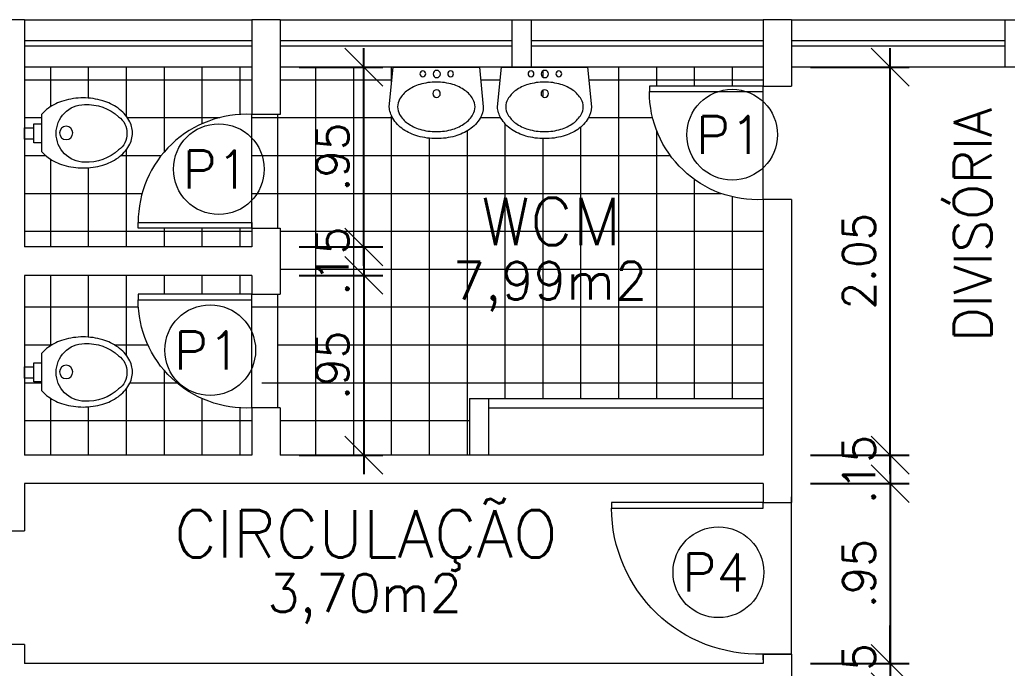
# Model space of a CAD drawing. Header units: millimetres. Extents: x 521 to 1055, y 261 to 520.
# Drawn here: x 696.63 to 701.84, y 501.29 to 504.72 of the extents above; entities that cross this region are included whole.
import ezdxf
from ezdxf.enums import TextEntityAlignment as Align

# ---------------------------------------------------------------- set-up
doc = ezdxf.new("R2010")
doc.units = ezdxf.units.MM
doc.linetypes.add('CONTINU', pattern=[0])
doc.layers.add('0.1', color=8, linetype='Continuous', lineweight=13)
doc.styles.add('ROMANS', font='romans')
doc.styles.get("Standard").update_dxf_attribs({"font": 'romans.shx'})
doc.dimstyles.new('Fares Eng - 50', dxfattribs={"dimscale": 2, "dimtxt": 0.085, "dimasz": 0.1, "dimexe": 0.05, "dimexo": 0.05, "dimgap": 0.04, "dimtad": 1, "dimzin": 4, "dimdsep": 46, "dimtxsty": 'ROMANS', "dimblk1": 'OBLIQUE', "dimblk2": 'OBLIQUE', "dimsah": 1, "dimcen": 0.05, "dimdle": 0.05, "dimclrd": 8, "dimclre": 8, "dimclrt": 8, "dimaunit": 1, "dimadec": 0, "dimazin": 0, "dimtfac": 1, "dimtix": 1, "dimtmove": 2, "dimatfit": 0, "dimldrblk": 'OPEN90', "dimfxl": 1, "dimtolj": 1, "dimtzin": 0, "dimarcsym": 0})
pattern_1 = [(0, (134.7912025329397, 0), (0, 0.2), []), (90, (134.7912025329397, 0), (-0.2, 1.224606353822377e-17), [])]

# ---------------------------------------------------------------- blocks, each defined once
blk = doc.blocks.new('P60')
at = {"color": 252}
blk.add_lwpolyline([(-0.6000000000000227, 0.05960000000008298), (0, 0.05960000000008298), (0, 0.03000000000000114), (-0.6000000000000227, 0.03000000000000114)], close=True, dxfattribs=at)
at = {"color": 8}
blk.add_arc((-0.02886986666674457, 0.05960000000008306), 0.5711301333332781, 87.10253993610587, 180, dxfattribs=at)
blk = doc.blocks.new('Vaso')
for points in [[(0.02999999999997272, -0.04999999999995453), (0.02999999999997272, 0), (-0.02999999999997272, 0), (-0.02999999999997272, -0.04999999999995453)], [(0.04999999999995453, -0.09000000000014552), (0.04999999999995453, -0.04999999999995453), (-0.04999999999995453, -0.04999999999995453), (-0.04999999999995453, -0.09000000000014552)]]:
    blk.add_lwpolyline(points)
for points in [[(0.1828955200001019, -0.3100000000001728, -0.071776), (0.1680402599999979, -0.4129498500001318, -0.083144), (0.128710270000056, -0.4938477600001079, -0.106699), (0.06516211000007388, -0.5518467399999736, -0.132564), (-0.002104480000070907, -0.5700000000001637, -0.132564), (-0.06937106999998832, -0.5518467399999736, -0.106699), (-0.1329192299999704, -0.4938477600001079, -0.083144), (-0.1722492199999124, -0.4129498500001318, -0.071776), (-0.1871044800000163, -0.3100000000001728, -0.071776), (-0.1722492199999124, -0.2070501499999864, -0.083144), (-0.1329192299999704, -0.1261522400000104, -0.060171), (-0.09999999999990905, -0.09000000000014552), (0.09579103999999461, -0.09000000000014552, -0.060171), (0.128710270000056, -0.1261522400000104, -0.083144), (0.1680402599999979, -0.2070501499999864, -0.071776)], [(-0.08763701527800549, -0.4972033683313839, 0.2473999053505774), (0, -0.5413053001348089, 0.2473999053505774), (0.08763701527800549, -0.4972033683313839, 0.1978584598758542), (0.1521044799999345, -0.3175259839795217, 0.4183289460701766), (0, -0.1675407474929216, 0.4183289460701766), (-0.1521044799999345, -0.3175259839795217, 0.1978584598758542)]]:
    blk.add_lwpolyline(points, format="xyb", close=True)
blk.add_circle((-0.002104480000070907, -0.2200259839794398), 0.03525)
blk = doc.blocks.new('Cuba-emp')
blk.add_lwpolyline([(0.2100034834991149, 0.2482008336621746), (-7.105427357601002e-15, 0.227407372452717), (7.105427357601002e-15, -0.227407372452717), (0.2100034834991291, -0.2482008336621604, 0.1378156270121392), (0.2705880087187396, -0.2311785380375015, 0.1070411790707005), (0.3288221515426883, -0.1757097620058969, 0.0807505460992588), (0.3644727820534435, -0.09904874869174485, 0.06864280771685904), (0.3780384553094791, -0.0007008336622078559, 0.06864280771690003), (0.3644727820534364, 0.09764708136732558, 0.08075054609930853), (0.3288221515426741, 0.1743080946814768, 0.10704117907071), (0.2705880087187253, 0.2297768707130761, 0.1157522192348251), (0.2100034834991149, 0.2482008336621746)], format="xyb")
blk.add_lwpolyline([(0.2100034834991149, 0.2045185337481215, -0.1318273881114975), (0.2501415417997279, 0.1937487812531433, -0.1066332451029667), (0.2967372728202164, 0.1514795764228545, -0.08348179435471227), (0.328253700616866, 0.08706086194230345, -0.0722322283218027), (0.3408968663839005, 1.243449787580175e-14, -0.07223222832186973), (0.3282537006168731, -0.08706086194227858, -0.08348179435460365), (0.2967372728202307, -0.1514795764226058, -0.106633245102999), (0.2501415417997421, -0.1937487812531256, -0.1318273881114998), (0.2100034834991291, -0.2045185337481072, -0.1318273881114848), (0.1698654251985161, -0.1937487812531282, -0.1066332451030064), (0.1232696941780276, -0.151479576422612, -0.08348179435461947), (0.09175326638137804, -0.08706086194228746, -0.07223222832185378), (0.07911010061422985, 3.552713678800501e-15, -0.07223222832187323), (0.09175326638137093, 0.08706086194229457, -0.08348179435457351), (0.1232696941780134, 0.15147957642262, -0.1066332451030294), (0.1698654251985019, 0.1937487812531398, -0.1318273881114961)], format="xyb", close=True)
for centre, radius in [((0.03578416458526235, 0.0710594457912066), 0.01546869292730512), ((0.03651954001270497, -0.002319139823612204), 0.0193358661591314), ((0.03651954001270497, -0.002319139823612204), 0.0193358661591314), ((0.1402810526510621, -0.001433449959218791), 0.01977531766275002), ((0.03578416458526945, -0.07569772543820363), 0.01546869292730512)]:
    blk.add_circle(centre, radius)
blk = doc.blocks.new('ÁREA')
for p in [(4.97462945148186e-05, 0.003761569252461072), (0, 0)]:
    blk.add_attdef('COMPARTIMENTO', text='', height=0.0025).set_placement(p, align=Align.CENTER)
at = {"color": 1}
for p in [(-4.97462945148186e-05, -0.003761569252461072), (-9.94925890296372e-05, -0.007523138504922144)]:
    blk.add_attdef('ÁREA', text='', height=0.002, dxfattribs=at).set_placement(p, align=Align.CENTER)
blk = doc.blocks.new('_OBLIQUE')
at = {"color": 0, "linetype": 'ByBlock'}
blk.add_line((-0.5, -0.5), (0.5, 0.5), dxfattribs=at)
blk = doc.blocks.new('*D155')
at = {"layer": '0.1', "color": 8, "linetype": 'CONTINU', "lineweight": -2, "transparency": 16777216}
for p, q in [((698.4444018798204, 503.416921684354), (698.4444018798204, 504.5669216843538)), ((698.1027193961171, 504.4669216843537), (698.5444018798204, 504.4669216843537)), ((698.102719396117, 503.516921684354), (698.5444018798204, 503.516921684354))]:
    blk.add_line(p, q, dxfattribs=at)
at = {"layer": 'DEFPOINTS', "color": 0, "linetype": 'CONTINU', "lineweight": -2, "transparency": 16777216}
for p in [(698.0027193961171, 504.4669216843537), (698.4444018798204, 504.4669216843537), (698.002719396117, 503.516921684354)]:
    blk.add_point(p, dxfattribs=at)
at = {"layer": '0.1', "color": 8, "linetype": 'CONTINU', "lineweight": -2, "transparency": 16777216, "xscale": 0.2, "yscale": 0.2, "zscale": 0.2}
for p, rotation in [((698.4444018798204, 504.4669216843537), 90), ((698.4444018798204, 503.516921684354), 270)]:
    blk.add_blockref('_OBLIQUE', p, dxfattribs=dict(at, rotation=rotation))
at = {"layer": '0.1', "color": 8, "linetype": 'CONTINU', "transparency": 16777216, "insert": (698.2794018798203, 503.9919216843539), "char_height": 0.17, "attachment_point": 5, "rotation": 90, "style": 'ROMANS'}
blk.add_mtext('\\A1;.95', dxfattribs=at)
blk = doc.blocks.new('_Open90')
at = {"color": 0, "linetype": 'ByBlock', "lineweight": -2}
for p, q in [((-0.5, 0.5), (0, 0)), ((0, 0), (-1, 0)), ((0, 0), (-0.5, -0.5))]:
    blk.add_line(p, q, dxfattribs=at)
blk = doc.blocks.new('*D90')
at = {"layer": '0.1', "color": 8, "linetype": 'CONTINU', "lineweight": -2, "transparency": 16777216}
for p, q in [((698.4444018798204, 503.516921684354), (698.4444018798204, 503.716921684354)), ((698.102719396117, 503.516921684354), (698.5444018798204, 503.516921684354)), ((698.4444018798204, 503.516921684354), (698.4444018798204, 503.366921684354)), ((698.102719396117, 503.366921684354), (698.5444018798204, 503.366921684354)), ((698.4444018798204, 503.366921684354), (698.4444018798204, 503.166921684354))]:
    blk.add_line(p, q, dxfattribs=at)
at = {"layer": 'DEFPOINTS', "color": 0, "linetype": 'CONTINU', "lineweight": -2, "transparency": 16777216}
for p in [(698.002719396117, 503.516921684354), (698.002719396117, 503.366921684354), (698.4444018798204, 503.366921684354)]:
    blk.add_point(p, dxfattribs=at)
at = {"layer": '0.1', "color": 8, "linetype": 'CONTINU', "lineweight": -2, "transparency": 16777216, "xscale": 0.2, "yscale": 0.2, "zscale": 0.2}
for p, rotation in [((698.4444018798204, 503.516921684354), 270), ((698.4444018798204, 503.366921684354), 90)]:
    blk.add_blockref('_OBLIQUE', p, dxfattribs=dict(at, rotation=rotation))
at = {"layer": '0.1', "color": 8, "linetype": 'CONTINU', "transparency": 16777216, "insert": (698.2794018798203, 503.4419216843541), "char_height": 0.17, "attachment_point": 5, "rotation": 90, "style": 'ROMANS'}
blk.add_mtext('\\A1;.15', dxfattribs=at)
blk = doc.blocks.new('*D156')
at = {"layer": '0.1', "color": 8, "linetype": 'CONTINU', "lineweight": -2, "transparency": 16777216}
for p, q in [((698.4444018798204, 503.466921684354), (698.4444018798204, 502.3169216843539)), ((698.102719396117, 503.366921684354), (698.5444018798204, 503.366921684354)), ((698.102719396117, 502.416921684354), (698.5444018798204, 502.416921684354))]:
    blk.add_line(p, q, dxfattribs=at)
at = {"layer": 'DEFPOINTS', "color": 0, "linetype": 'CONTINU', "lineweight": -2, "transparency": 16777216}
for p in [(698.002719396117, 503.366921684354), (698.002719396117, 502.416921684354), (698.4444018798204, 502.416921684354)]:
    blk.add_point(p, dxfattribs=at)
at = {"layer": '0.1', "color": 8, "linetype": 'CONTINU', "lineweight": -2, "transparency": 16777216, "xscale": 0.2, "yscale": 0.2, "zscale": 0.2}
for p, rotation in [((698.4444018798204, 503.366921684354), 90), ((698.4444018798204, 502.416921684354), 270)]:
    blk.add_blockref('_OBLIQUE', p, dxfattribs=dict(at, rotation=rotation))
at = {"layer": '0.1', "color": 8, "linetype": 'CONTINU', "transparency": 16777216, "insert": (698.2794018798203, 502.8919216843541), "char_height": 0.17, "attachment_point": 5, "rotation": 90, "style": 'ROMANS'}
blk.add_mtext('\\A1;.95', dxfattribs=at)
blk = doc.blocks.new('P80')
for points in [[(0, 0.8600000000001068), (0, 0.8300000000001057), (0.1499999999999986, 0.8300000000001057), (0.1499999999999986, 0.8600000000001068)], [(0, 0), (0, 0.03000000000000114), (0.1499999999999986, 0.03000000000000114), (0.1499999999999986, 0)]]:
    blk.add_lwpolyline(points)
blk.add_lwpolyline([(-0.8000000000000227, 0.06000000000008299), (0, 0.06000000000008299), (0, 0.03000000000000114), (-0.8000000000000227, 0.03000000000000114)], close=True)
at = {"color": 8}
blk.add_arc((-0.02513934576528032, 0.05553438521076377), 0.7748735220644332, 88.14081760279143, 179.6698012135025, dxfattribs=at)
blk = doc.blocks.new('*D220')
at = {"layer": '0.1', "color": 8, "linetype": 'CONTINU', "lineweight": -2, "transparency": 16777216}
for p, q in [((701.2242715741805, 502.316921684354), (701.2242715741805, 504.5669216843538)), ((700.8027193961171, 504.4669216843538), (701.3242715741806, 504.4669216843538)), ((700.802719396117, 502.416921684354), (701.3242715741806, 502.416921684354))]:
    blk.add_line(p, q, dxfattribs=at)
at = {"layer": 'DEFPOINTS', "color": 0, "linetype": 'CONTINU', "lineweight": -2, "transparency": 16777216}
for p in [(700.7027193961171, 504.4669216843538), (701.2242715741805, 504.4669216843538), (700.702719396117, 502.416921684354)]:
    blk.add_point(p, dxfattribs=at)
at = {"layer": '0.1', "color": 8, "linetype": 'CONTINU', "lineweight": -2, "transparency": 16777216, "xscale": 0.2, "yscale": 0.2, "zscale": 0.2}
for p, rotation in [((701.2242715741805, 504.4669216843538), 90), ((701.2242715741805, 502.416921684354), 270)]:
    blk.add_blockref('_OBLIQUE', p, dxfattribs=dict(at, rotation=rotation))
at = {"layer": '0.1', "color": 8, "linetype": 'CONTINU', "transparency": 16777216, "insert": (701.0592715741805, 503.441921684354), "char_height": 0.17, "attachment_point": 5, "rotation": 90, "style": 'ROMANS'}
blk.add_mtext('\\A1;2.05', dxfattribs=at)
blk = doc.blocks.new('*D221')
at = {"layer": '0.1', "color": 8, "linetype": 'CONTINU', "lineweight": -2, "transparency": 16777216}
for p, q in [((701.2242715741805, 502.416921684354), (701.2242715741805, 502.616921684354)), ((700.802719396117, 502.416921684354), (701.3242715741806, 502.416921684354)), ((701.2242715741805, 502.416921684354), (701.2242715741805, 502.2669216843542)), ((700.802719396117, 502.2669216843542), (701.3242715741806, 502.2669216843542)), ((701.2242715741805, 502.2669216843542), (701.2242715741805, 502.0669216843542))]:
    blk.add_line(p, q, dxfattribs=at)
at = {"layer": 'DEFPOINTS', "color": 0, "linetype": 'CONTINU', "lineweight": -2, "transparency": 16777216}
for p in [(700.702719396117, 502.416921684354), (700.702719396117, 502.2669216843542), (701.2242715741805, 502.2669216843542)]:
    blk.add_point(p, dxfattribs=at)
at = {"layer": '0.1', "color": 8, "linetype": 'CONTINU', "lineweight": -2, "transparency": 16777216, "xscale": 0.2, "yscale": 0.2, "zscale": 0.2}
for p, rotation in [((701.2242715741805, 502.416921684354), 270), ((701.2242715741805, 502.2669216843542), 90)]:
    blk.add_blockref('_OBLIQUE', p, dxfattribs=dict(at, rotation=rotation))
at = {"layer": '0.1', "color": 8, "linetype": 'CONTINU', "transparency": 16777216, "insert": (701.0592715741805, 502.3419216843542), "char_height": 0.17, "attachment_point": 5, "rotation": 90, "style": 'ROMANS'}
blk.add_mtext('\\A1;.15', dxfattribs=at)
blk = doc.blocks.new('*D222')
at = {"layer": '0.1', "color": 8, "linetype": 'CONTINU', "lineweight": -2, "transparency": 16777216}
for p, q in [((701.2242715741805, 502.3669216843542), (701.2242715741805, 501.216921684354)), ((700.802719396117, 502.2669216843542), (701.3242715741806, 502.2669216843542)), ((700.802719396117, 501.316921684354), (701.3242715741806, 501.316921684354))]:
    blk.add_line(p, q, dxfattribs=at)
at = {"layer": 'DEFPOINTS', "color": 0, "linetype": 'CONTINU', "lineweight": -2, "transparency": 16777216}
for p in [(700.702719396117, 502.2669216843542), (700.702719396117, 501.316921684354), (701.2242715741805, 501.316921684354)]:
    blk.add_point(p, dxfattribs=at)
at = {"layer": '0.1', "color": 8, "linetype": 'CONTINU', "lineweight": -2, "transparency": 16777216, "xscale": 0.2, "yscale": 0.2, "zscale": 0.2}
for p, rotation in [((701.2242715741805, 502.2669216843542), 90), ((701.2242715741805, 501.316921684354), 270)]:
    blk.add_blockref('_OBLIQUE', p, dxfattribs=dict(at, rotation=rotation))
at = {"layer": '0.1', "color": 8, "linetype": 'CONTINU', "transparency": 16777216, "insert": (701.0592715741805, 501.7919216843542), "char_height": 0.17, "attachment_point": 5, "rotation": 90, "style": 'ROMANS'}
blk.add_mtext('\\A1;.95', dxfattribs=at)
blk = doc.blocks.new('*D223')
at = {"layer": '0.1', "color": 8, "linetype": 'CONTINU', "lineweight": -2, "transparency": 16777216}
for p, q in [((701.2242715741805, 501.316921684354), (701.2242715741805, 501.516921684354)), ((700.802719396117, 501.316921684354), (701.3242715741806, 501.316921684354)), ((701.2242715741805, 501.316921684354), (701.2242715741805, 501.1669216843543)), ((700.802719396117, 501.1669216843543), (701.3242715741806, 501.1669216843543)), ((701.2242715741805, 501.1669216843543), (701.2242715741805, 500.9669216843543))]:
    blk.add_line(p, q, dxfattribs=at)
at = {"layer": 'DEFPOINTS', "color": 0, "linetype": 'CONTINU', "lineweight": -2, "transparency": 16777216}
for p in [(700.702719396117, 501.316921684354), (700.702719396117, 501.1669216843543), (701.2242715741805, 501.1669216843543)]:
    blk.add_point(p, dxfattribs=at)
at = {"layer": '0.1', "color": 8, "linetype": 'CONTINU', "lineweight": -2, "transparency": 16777216, "xscale": 0.2, "yscale": 0.2, "zscale": 0.2}
for p, rotation in [((701.2242715741805, 501.316921684354), 270), ((701.2242715741805, 501.1669216843543), 90)]:
    blk.add_blockref('_OBLIQUE', p, dxfattribs=dict(at, rotation=rotation))
at = {"layer": '0.1', "color": 8, "linetype": 'CONTINU', "transparency": 16777216, "insert": (701.0592715741805, 501.2419216843543), "char_height": 0.17, "attachment_point": 5, "rotation": 90, "style": 'ROMANS'}
blk.add_mtext('\\A1;.15', dxfattribs=at)

msp = doc.modelspace()

# ---------------------------------------------------------------- hatches: boundary and pattern name
at = {"layer": '0.1', "linetype": 'CONTINU'}
h = msp.add_hatch(dxfattribs=at)
h.set_pattern_fill('_USER', color=8, scale=0.2, style=0, double=1, pattern_type=0)
h.set_pattern_definition(pattern_1)
h.paths.add_polyline_path([(697.146567213502, 504.2498408735222, 0.08314410229349553), (697.0656692075185, 504.28917091573, 0.07177596828641512), (696.9627194018356, 504.304026164354, 0.0717759890662577), (696.8597695668007, 504.28917091045, 0.0831440189909708), (696.778871636946, 504.2498409149438, 0.06017100125214371), (696.7427193961171, 504.2169216843538), (696.7427193961171, 504.021130644354, 0.06017096982498904), (696.7788716161383, 503.9882114285695), (696.778871636991, 503.988211413732, -0.06017100132006738), (696.7427193961171, 504.0211306443539), (696.7427193961173, 504.0669216843541), (696.7027193961169, 504.066921684354), (696.7027193961169, 504.086921684354), (696.6527193961169, 504.086921684354), (696.6527193961169, 503.516921684354), (697.852719396117, 503.516921684354), (697.852719396117, 503.6169216843539), (697.2527193961168, 503.6169216843541), (697.252719396117, 503.6465216843563, -0.4291040067091605), (697.852719396117, 504.2169216843541), (697.852719396117, 504.246921684354), (697.8527193961171, 504.4669216843537), (696.6527193961169, 504.4669216843537), (696.6527193961169, 504.146921684354), (696.7027193961169, 504.1469216843539), (696.7027193961169, 504.1669216843539), (696.7427193961173, 504.166921684354), (696.7427193961171, 504.2169216843538, -0.06017308747049013), (696.7788730182162, 504.2498418977631, -0.08314537650090414), (696.8597726016415, 504.2891718048882, -0.07177380582529734), (696.9627194018356, 504.304026164354, -0.07177381203562719), (697.0656662101957, 504.2891717991108, -0.08314699059320012), (697.1465672135035, 504.2498408735216, -0.1066991575329118), (697.2045662354572, 504.1862925837061, -0.1325639210043903), (697.222719396117, 504.1190260084158, -0.1325633276141561), (697.2045662354559, 504.051759745), (697.204565985679, 504.0517593159316, 0.1325642720092114), (697.222719396117, 504.1190260082956, 0.1325639212358733), (697.2045662354562, 504.1862925837074, 0.106699157532856)])
h.paths.add_polyline_path([(697.1465672135035, 504.2498408735216, -0.1066991575329118), (697.2045662354572, 504.1862925837061, -0.1325639210043903), (697.222719396117, 504.1190260084158, -0.1325633276141561), (697.2045662354559, 504.051759745), (697.204565985679, 504.0517593159316, 0.1325642720092114), (697.222719396117, 504.1190260082956, 0.1325639212358733), (697.2045662354562, 504.1862925837074, 0.1066991575332728), (697.1465672135018, 504.2498408735225, 0.08314408362926563), (697.0656692268869, 504.2891709100215), (697.0656691991558, 504.2891709181947, -0.08314411035358679)], flags=0)
h.paths.add_polyline_path([(696.9702453800966, 503.964817204354, -0.4183289460703992), (696.8202601436099, 504.1169216843539, -0.4183289460703992), (696.9702453800966, 504.2690261643539, -0.1978584598760171), (697.1499227644485, 504.2045586996318, -0.2473999053498519), (697.1940246962517, 504.116921684354, -0.2473999053501413), (697.1499227644485, 504.029284669076, -0.1978584598760171)], flags=0)
edge = h.paths.add_edge_path(flags=16)
edge.add_arc((696.9627191457167, 504.2981868024705), 0.3641606381167159, 270.000039397132, 286.4217251346267)
edge.add_arc((696.9886770606282, 504.2101112611851), 0.272339538585894, 286.4218097910502, 305.4332831307458)
edge.add_arc((697.0283659114573, 504.1543323025934), 0.2038815434231308, 305.4332781554137, 329.7947176376189)
edge.add_arc((697.0890152280739, 504.1190261500253), 0.1337041680432203, 329.7946885126933, 360.0000061402239)
edge.add_arc((697.0890152280743, 504.1190261786826), 0.1337041680427554, 359.9999938598248, 390.2053114873627)
edge.add_arc((697.0283659114573, 504.0837200261144), 0.2038815434231379, 30.20528236238112, 54.56672184458628)
edge.add_arc((696.9886770606282, 504.0279410675227), 0.2723395385859037, 54.56671686925417, 73.57819020894983)
edge.add_arc((696.9627191457167, 503.9398655262373), 0.3641606381167082, 73.5782748653733, 89.99996060286799)
edge.add_arc((696.9627196465174, 503.9398655262365), 0.3641606381175117, 90.00003939711412, 106.4217251346084)
edge.add_arc((696.9367617316058, 504.0279410675227), 0.272339538585894, 106.4218097910502, 125.4332831307458)
edge.add_arc((696.8970739737913, 504.0837188829291), 0.2038831085607021, 125.4333421757135, 139.2069129600714)
edge.add_line((696.7427193961171, 504.2169216843538), (696.7427193961171, 504.0211306443539))
edge.add_arc((696.8970739737913, 504.1543334457787), 0.203883108560706, 220.7930870399286, 234.5666578242865)
edge.add_arc((696.9367617316058, 504.2101112611851), 0.2723395385859037, 234.5667168692542, 253.5781902089498)
edge.add_arc((696.9627196465174, 504.2981868024713), 0.3641606381175037, 253.5782748653916, 269.9999606028858)
edge = h.paths.add_edge_path(flags=16)
edge.add_line((696.7427193961171, 504.066921684354), (696.7027193961169, 504.066921684354))
edge.add_line((696.7027193961169, 504.066921684354), (696.7027193961169, 504.1669216843539))
edge.add_line((696.7027193961169, 504.1669216843539), (696.7427193961171, 504.1669216843539))
edge = h.paths.add_edge_path(flags=0)
edge.add_arc((696.8727453800964, 504.119026164354), 0.03525, 0, 360)
edge = h.paths.add_edge_path(flags=0)
edge.add_arc((697.0888360251189, 504.1189024662926), 0.1052073192881026, -1.0787952008848265, 54.504991477453416, ccw=False)
edge.add_arc((697.0888360251189, 504.1149409024153), 0.1052073192880774, -54.504991477453416, 1.0787952008848265, ccw=False)
edge.add_arc((696.9818163874126, 504.2151909388937), 0.2506409686337373, 267.35396169196247, 312.1215700858926, ccw=False)
edge.add_arc((696.9702453800965, 504.114817204354), 0.1499999999999773, 179.1961214792203, 270, ccw=False)
edge.add_arc((696.9702453800965, 504.1190261643539), 0.1500000000000386, 90, 180.8038785207796, ccw=False)
edge.add_arc((696.9818163874126, 504.0186524298142), 0.2506409686337728, 47.878429914107414, 92.64603830803748, ccw=False)
edge = h.paths.add_edge_path()
edge.add_line((696.7027193961169, 504.086921684354), (696.6527193961169, 504.086921684354))
edge.add_line((696.6527193961169, 504.086921684354), (696.6527193961169, 504.1469216843539))
edge.add_line((696.6527193961169, 504.1469216843539), (696.7027193961169, 504.1469216843539))
h = msp.add_hatch(dxfattribs=at)
h.set_pattern_fill('_USER', color=8, scale=0.2, style=0, double=1, pattern_type=0)
h.set_pattern_definition(pattern_1)
h.paths.add_polyline_path([(699.9527193961169, 504.3373216843538), (699.9527193961169, 504.366921684354), (700.552719396117, 504.3669216843539), (700.5527193961169, 504.3969216843539), (700.5527193961169, 504.4669216843538), (699.3277193961169, 504.4669216843537), (699.171205309108, 504.4669216843537), (698.002719396117, 504.4669216843538), (698.0027193961167, 504.216921684354), (697.852719396117, 504.2169216843541), (697.852719396117, 504.0113971436646, -0.08920717178748867), (697.8677359744346, 503.9279000587459, -0.08920717178748867), (697.852719396117, 503.8444029738271), (697.8527193961169, 503.6169216843541), (698.0027193961168, 503.6169216843539), (698.002719396117, 503.586921684354), (698.0027193961168, 503.266921684354), (697.852719396117, 503.2669216843541), (697.852719396117, 503.237321684354), (697.852719396117, 503.1959024911604, -0.287679326658878), (697.9880542419045, 502.9801507767929, -0.287679326658878), (697.852719396117, 502.7643990624255), (697.8527193961169, 502.6669216843541), (698.002719396117, 502.666921684354), (698.002719396117, 502.636921684354), (698.0027193961167, 502.4169216843539), (699.0027193961168, 502.416921684354), (699.0027193961168, 502.716921684354), (699.1027193961169, 502.716921684354), (700.5527193961169, 502.7169216843538), (700.5527193961169, 503.7669216843538, -0.4291040067103095)])
h.paths.add_polyline_path([(699.3802708138572, 504.3266406317027, -1), (699.4198214491828, 504.3266406317027, -1)], flags=16)
h.paths.add_polyline_path([(699.4588417140716, 504.4311375197685, -1), (699.4897790999262, 504.4311375197685, -1)], flags=16)
h.paths.add_polyline_path([(699.3815959552252, 504.430402144341, -1), (699.4202676875434, 504.430402144341, -1)], flags=16)
h.paths.add_polyline_path([(699.3120845428422, 504.4311375197685, -1), (699.3430219286968, 504.4311375197685, -1)], flags=16)
h.paths.add_polyline_path([(698.8089203865735, 504.3266406317027, -1), (698.8484710218991, 504.3266406317027, -1)], flags=16)
h.paths.add_polyline_path([(698.8874912867878, 504.4311375197685, -1), (698.9184286726424, 504.4311375197685, -1)], flags=16)
h.paths.add_polyline_path([(698.8102455279414, 504.430402144341, -1), (698.8489172602597, 504.430402144341, -1)], flags=16)
h.paths.add_polyline_path([(698.7407341155584, 504.4311375197685, -1), (698.771671501413, 504.4311375197685, -1)], flags=16)
h.paths.add_polyline_path([(698.9968653706034, 503.4641689360853), (699.8718653706034, 503.4641689360853), (699.8718653706034, 503.8391689360853), (698.9968653706034, 503.8391689360853)], flags=8)
h.paths.add_polyline_path([(698.7301134837153, 503.1410950283431), (700.1253515789534, 503.1410950283431), (700.1253515789534, 503.4982378854859), (698.7301134837153, 503.4982378854859)], flags=8)
edge = h.paths.add_edge_path()
edge.add_line((698.5790614206148, 504.2569182008546), (698.5998548818243, 504.4669216843537))
edge.add_line((698.5998548818243, 504.4669216843537), (699.0546696267297, 504.4669216843537))
edge.add_line((699.0546696267297, 504.4669216843537), (699.0754630879392, 504.2569182008546))
edge.add_arc((698.9591379067843, 504.2569182008546), 0.1163251811548207, -31.387297163865014, 0, ccw=False)
edge.add_arc((698.8962560288782, 504.2952823299282), 0.1899861407506768, 304.1737272449669, 328.61270283615664, ccw=False)
edge.add_arc((698.8549884889559, 504.3560656062937), 0.2634546138323976, 285.7071338177283, 304.1737272450641, ccw=False)
edge.add_arc((698.8279630879398, 504.4521655997532), 0.3632823707089864, 269.99999999991036, 285.7071338175139, ccw=False)
edge.add_arc((698.8279630879387, 504.452165599753), 0.3632823707087596, 254.29286618247642, 270.0000000000897, ccw=False)
edge.add_arc((698.8009376869225, 504.3560656062936), 0.2634546138322602, 235.8262727549424, 254.2928661822888, ccw=False)
edge.add_arc((698.7596701470003, 504.2952823299281), 0.1899861407506199, 211.3872971638287, 235.8262727550235, ccw=False)
edge.add_arc((698.6967882690941, 504.2569182008546), 0.1163251811548238, 180, 211.387297163865, ccw=False)
edge.add_line((699.1504118478986, 504.2569182008546), (699.171205309108, 504.4669216843537))
edge.add_line((699.171205309108, 504.4669216843537), (699.6260200540135, 504.4669216843537))
edge.add_line((699.6260200540135, 504.4669216843537), (699.6468135152229, 504.2569182008546))
edge.add_arc((699.5304883340681, 504.2569182008546), 0.1163251811548207, -31.387297163865014, 0, ccw=False)
edge.add_arc((699.4676064561619, 504.2952823299282), 0.1899861407506768, 304.1737272449669, 328.61270283615664, ccw=False)
edge.add_arc((699.4263389162396, 504.3560656062937), 0.2634546138323976, 285.7071338177283, 304.1737272450641, ccw=False)
edge.add_arc((699.3993135152235, 504.4521655997532), 0.3632823707089864, 269.99999999991036, 285.7071338175139, ccw=False)
edge.add_arc((699.3993135152224, 504.452165599753), 0.3632823707087596, 254.29286618247642, 270.0000000000897, ccw=False)
edge.add_arc((699.3722881142062, 504.3560656062936), 0.2634546138322602, 235.8262727549424, 254.2928661822888, ccw=False)
edge.add_arc((699.331020574284, 504.2952823299281), 0.1899861407506199, 211.3872971638287, 235.8262727550235, ccw=False)
edge.add_arc((699.2681386963778, 504.2569182008546), 0.1163251811548238, 180, 211.387297163865, ccw=False)
h.paths.add_polyline_path([(698.0944018798202, 503.7371597795921), (698.0944018798202, 504.2466835891159), (698.3944018798202, 504.2466835891159), (698.3944018798202, 503.7371597795921)], flags=24)
h.paths.add_polyline_path([(698.0944018798202, 503.1871597795922), (698.0944018798202, 503.6966835891159), (698.3944018798202, 503.6966835891159), (698.3944018798202, 503.1871597795922)], flags=24)
h.paths.add_polyline_path([(698.0944018798202, 502.6371597795922), (698.0944018798202, 503.146683589116), (698.3944018798202, 503.146683589116), (698.3944018798202, 502.6371597795922)], flags=24)
h.paths.add_polyline_path([(698.7301134837153, 503.1410950283431), (700.1253515789534, 503.1410950283431), (700.1253515789534, 503.4982378854859), (698.7301134837153, 503.4982378854859)], flags=24)
h.paths.add_polyline_path([(698.9968653706034, 503.4641689360853), (699.8718653706034, 503.4641689360853), (699.8718653706034, 503.8391689360853), (698.9968653706034, 503.8391689360853)], flags=24)
h = msp.add_hatch(dxfattribs=at)
h.set_pattern_fill('_USER', color=8, scale=0.2, style=0, double=1, pattern_type=0)
h.set_pattern_definition(pattern_1)
h.paths.add_polyline_path([(697.852719396117, 502.666921684354, -0.4291040067103095), (697.252719396117, 503.237321684354), (697.2527193961171, 503.2669216843541), (697.852719396117, 503.266921684354), (697.852719396117, 503.366921684354), (696.6527193961169, 503.3669216843539), (696.6527193961169, 502.88453803041), (696.7027193961168, 502.8845380304101), (696.7027193961168, 502.8245380304101), (696.6527193961169, 502.82453803041), (696.6527193961169, 502.4169216843541), (697.8527193961171, 502.416921684354)])
h.paths.add_polyline_path([(697.2045662354565, 502.9239089297632, 0.1066991575312351), (697.1465672135032, 502.9874572195773, 0.0831440339197937), (697.0656692784745, 503.0267872408733), (697.0656692560416, 503.0267872474848, -0.08314405553664381), (697.1465672135033, 502.9874572195777, -0.1066991575323884), (697.2045662354568, 502.9239089297627, -0.1325639215798842), (697.2227193961169, 502.8566423541699, -0.1325633270391535), (697.2045662354559, 502.7893760910563), (697.2045659856855, 502.7893756619989, 0.1325642714100077), (697.2227193961169, 502.8566423540498, 0.1325639218096695)], flags=0)
h.paths.add_polyline_path([(696.8374953800962, 502.8566425104101, -1), (696.9079953800963, 502.8566425104101, -1)], flags=0)
edge = h.paths.add_edge_path(flags=16)
edge.add_arc((696.9627191457166, 503.0358031485266), 0.3641606381167727, 270.000039397132, 286.4217251346241)
edge.add_arc((696.9886770606281, 502.9477276072412), 0.272339538585894, 286.4218097910502, 305.4332831307458)
edge.add_arc((697.0283659114572, 502.8919486486494), 0.2038815434230844, 305.433278155423, 329.7947176376327)
edge.add_arc((697.0890152280738, 502.8566424960813), 0.1337041680431917, 329.7946885127143, 360.0000061402482)
edge.add_arc((697.0890152280742, 502.8566425247387), 0.1337041680427554, 359.9999938598004, 390.2053114873416)
edge.add_arc((697.0283659114572, 502.8213363721705), 0.2038815434231093, 30.20528236236731, 54.56672184457702)
edge.add_arc((696.9886770606281, 502.7655574135788), 0.2723395385859037, 54.56671686925417, 73.57819020894983)
edge.add_arc((696.9627191457166, 502.6774818722934), 0.3641606381167628, 73.57827486537583, 89.99996060286799)
edge.add_arc((696.9627196465173, 502.6774818722926), 0.3641606381175685, 90.00003939711412, 106.4217251346059)
edge.add_arc((696.9367617316057, 502.7655574135788), 0.272339538585894, 106.4218097910502, 125.4332831307458)
edge.add_arc((696.8970739737912, 502.8213352289852), 0.2038831085607021, 125.4333421757135, 139.2069129600714)
edge.add_line((696.742719396117, 502.9545380304099), (696.742719396117, 502.75874699041))
edge.add_arc((696.8970739737912, 502.8919497918347), 0.203883108560706, 220.7930870399286, 234.5666578242865)
edge.add_arc((696.9367617316057, 502.9477276072412), 0.2723395385859037, 234.5667168692542, 253.5781902089498)
edge.add_arc((696.9627196465173, 503.0358031485274), 0.3641606381175583, 253.5782748653941, 269.9999606028858)

# ---------------------------------------------------------------- linework, layer by layer
at = {"layer": '0.1', "color": 7}
for p, q in [((696.6527193961169, 504.7169216843538), (696.5027193961171, 504.7169216843538)), ((696.6527193961169, 504.7169216843538), (696.6527193961169, 503.5169216843541)), ((697.852719396117, 504.7169216843538), (697.852719396117, 504.216921684354)), ((698.0027193961168, 504.7169216843538), (697.852719396117, 504.7169216843538)), ((698.002719396117, 504.7169216843538), (698.0027193961168, 504.216921684354)), ((700.552719396117, 504.7169216843538), (700.552719396117, 504.3669216843537)), ((700.7027193961169, 504.7169216843538), (700.552719396117, 504.7169216843537)), ((700.7027193961169, 504.7169216843538), (700.7027193961169, 504.3669216843537)), ((700.552719396117, 504.3669216843538), (700.7027193961169, 504.3669216843538)), ((698.0027193961168, 504.216921684354), (697.852719396117, 504.216921684354)), ((700.7027193961169, 503.7669216843537), (700.5527193961169, 503.7669216843537)), ((700.5527193961169, 503.7669216843537), (700.5527193961169, 502.416921684354)), ((700.7027193961169, 503.7669216843537), (700.702719396117, 502.1669216843541)), ((697.852719396117, 503.6169216843539), (698.0027193961168, 503.616921684354)), ((697.852719396117, 503.616921684354), (697.852719396117, 503.516921684354)), ((698.002719396117, 503.616921684354), (698.0027193961168, 503.266921684354)), ((697.852719396117, 503.516921684354), (696.652719396117, 503.516921684354)), ((697.852719396117, 503.366921684354), (696.6527193961169, 503.366921684354)), ((696.6527193961169, 503.366921684354), (696.6527193961169, 502.416921684354)), ((697.852719396117, 503.3669216843541), (697.852719396117, 503.266921684354)), ((697.8527193961172, 503.266921684354), (698.0027193961168, 503.266921684354)), ((698.0027193961168, 502.6669216843539), (697.852719396117, 502.666921684354)), ((697.852719396117, 502.6669216843539), (697.852719396117, 502.416921684354)), ((698.0027193961168, 502.666921684354), (698.0027193961168, 502.4169216843539)), ((697.8527193961171, 502.416921684354), (696.6527193961169, 502.416921684354)), ((700.5527193961169, 502.416921684354), (698.0027193961168, 502.416921684354)), ((700.5527193961169, 502.2669216843541), (696.6527193961169, 502.266921684354)), ((696.6527193961169, 502.266921684354), (696.652719396117, 502.016921684354)), ((700.5527193961169, 502.266921684354), (700.552719396117, 502.1669216843541)), ((700.552719396117, 502.1669216843541), (700.702719396117, 502.1669216843541)), ((696.5027193961171, 502.016921684354), (696.652719396117, 502.0169216843541)), ((696.652719396117, 501.4169216843541), (696.5027193961171, 501.4169216843541)), ((696.652719396117, 501.4169216843541), (696.6527193961169, 501.316921684354)), ((700.702719396117, 501.3669216843541), (700.5527193961169, 501.3669216843542)), ((700.5527193961169, 501.3669216843541), (700.5527193961169, 501.316921684354)), ((700.702719396117, 501.3669216843541), (700.702719396117, 501.1669216843542)), ((700.5527193961169, 501.316921684354), (696.6527193961169, 501.316921684354))]:
    msp.add_line(p, q, dxfattribs=at)
at = {"layer": '0.1', "color": 8}
for p, q in [((696.6527193961169, 504.7169216843538), (697.852719396117, 504.7169216843542)), ((698.0027193961171, 504.7169216843538), (699.227719396117, 504.7169216843542)), ((699.3277193961169, 504.7169216843538), (700.552719396117, 504.7169216843542)), ((700.7027193961169, 504.7169216843538), (701.8318861361173, 504.7169216843549)), ((696.6527193961169, 504.6069216843538), (697.852719396117, 504.6069216843541)), ((697.852719396117, 504.5769216843538), (696.6527193961169, 504.5769216843539)), ((698.0027193961171, 504.6069216843538), (699.227719396117, 504.6069216843541)), ((699.227719396117, 504.5769216843538), (698.0027193961171, 504.5769216843539)), ((699.3277193961169, 504.6069216843538), (700.552719396117, 504.6069216843541)), ((700.552719396117, 504.5769216843538), (699.3277193961169, 504.5769216843539)), ((700.7027193961169, 504.6069216843539), (701.8318861361173, 504.6069216843548)), ((701.8318861361173, 504.5769216843537), (700.7027193961169, 504.5769216843539)), ((697.852719396117, 504.4669216843537), (696.6527193961169, 504.4669216843537)), ((699.227719396117, 504.4669216843537), (698.0027193961171, 504.4669216843537)), ((700.552719396117, 504.4669216843537), (699.3277193961169, 504.4669216843537)), ((701.8318861361173, 504.4669216843538), (700.7027193961169, 504.4669216843537)), ((700.5527193961169, 503.7669216843537), (700.552719396117, 504.3669216843537)), ((697.852719396117, 503.6169216843539), (697.852719396117, 504.216921684354)), ((697.852719396117, 502.666921684354), (697.852719396117, 503.266921684354)), ((699.0027193961168, 502.716921684354), (699.0027193961168, 502.4169216843539)), ((699.0027193961168, 502.716921684354), (699.1027193961169, 502.716921684354)), ((699.1027193961169, 502.716921684354), (699.102719396117, 502.4169216843539)), ((699.1027193961169, 502.716921684354), (700.5527193961168, 502.7169216843539)), ((699.1027193961169, 502.666921684354), (700.5527193961168, 502.6669216843539))]:
    msp.add_line(p, q, dxfattribs=at)
at = {"layer": '0.1', "color": 8, "linetype": 'CONTINU'}
msp.add_line((700.702719396117, 501.3669216843541), (700.702719396117, 502.166921684354), dxfattribs=at)
at = {"layer": '0.1', "color": 8}
for points in [[(699.227719396117, 504.7169216843542), (699.3277193961169, 504.7169216843542), (699.3277193961169, 504.4669216843537), (699.227719396117, 504.4669216843537)], [(701.8318861361173, 504.7169216843542), (701.9318861361172, 504.7169216843542), (701.9318861361172, 504.4669216843537), (701.8318861361173, 504.4669216843537)]]:
    msp.add_lwpolyline(points, close=True, dxfattribs=at)
for centre in [(700.3897585738, 504.1099066201099), (697.678926808178, 503.9278338568754), (697.6333659213924, 502.9719517005915), (700.3169603760134, 501.7987374459431)]:
    msp.add_circle(centre, 0.2396438343701963, dxfattribs=at)

# ---------------------------------------------------------------- block references
at = {"layer": '0.1', "color": 8, "xscale": -1}
for name, p, rotation in [('Cuba-emp', (698.827262254277, 504.4669216843537), 89.99999999999999), ('Cuba-emp', (699.3986126815607, 504.4669216843537), 89.99999999999999), ('P60', (700.5527193961169, 504.3969216843539), 180), ('Vaso', (696.6527193961169, 504.1169216843539), 90), ('P60', (697.852719396117, 503.2969216843541), 180), ('Vaso', (696.6527193961168, 502.85453803041), 90), ('P80', (700.552719396117, 502.1969216843542), 180)]:
    msp.add_blockref(name, p, dxfattribs=dict(at, rotation=rotation))
at = {"layer": '0.1', "color": 8}
msp.add_blockref('P60', (697.852719396117, 503.586921684354), dxfattribs=at)
at = {"layer": '0.1', "color": 8, "linetype": 'CONTINU'}
ref = msp.add_blockref('ÁREA', (699.4343653706034, 503.5266689360853), dxfattribs=dict(at, xscale=133.3333333333333, yscale=133.3333333333333, zscale=133.3333333333333))
ref.add_attrib('COMPARTIMENTO', 'WCM', dxfattribs={"layer": '0', "color": 3, "height": 0.25}).set_placement((699.4343653706034, 503.5266689360853), align=Align.CENTER)
ref.add_attrib('ÁREA', '7,99m2', dxfattribs={"layer": '0', "color": 1, "height": 0.2}).set_placement((699.4277325313343, 503.2387140759622), align=Align.CENTER)
ref = msp.add_blockref('ÁREA', (698.4559292722898, 501.8770804802289), dxfattribs=dict(at, xscale=133.3333333333333, yscale=133.3333333333333, zscale=133.3333333333333))
ref.add_attrib('COMPARTIMENTO', 'CIRCULAÇÃO', dxfattribs={"layer": '0', "color": 3, "height": 0.25}).set_placement((698.4559292722898, 501.8770804802289), align=Align.CENTER)
ref.add_attrib('ÁREA', '3,70m2', dxfattribs={"layer": '0', "color": 1, "height": 0.2}).set_placement((698.4492964330208, 501.5891256201058), align=Align.CENTER)

# ---------------------------------------------------------------- texts
at = {"layer": '0.1', "color": 8}
for s, p in [('P1', (700.1991503663282, 504.0083942802415)), ('P1', (697.4883186007062, 503.826321517007)), ('P1', (697.4427577139206, 502.8704393607231)), ('P4', (700.1263521685416, 501.6972251060747))]:
    msp.add_text(s, height=0.2, dxfattribs=at).set_placement(p)
msp.add_text('DIVISÓRIA', height=0.2, rotation=90, dxfattribs=at).set_placement((701.7595929628742, 503.0174960086591))

# ---------------------------------------------------------------- dimensions: what is measured, and where the dimension line sits
at = {"layer": '0.1', "color": 8, "linetype": 'CONTINU'}
for base, p1, p2, picture, middle in [((698.4444018798204, 504.4669216843537), (698.002719396117, 503.516921684354), (698.0027193961171, 504.4669216843537), '*D155', (698.2794018798203, 503.9919216843539)), ((701.2242715741805, 504.4669216843538), (700.702719396117, 502.416921684354), (700.7027193961171, 504.4669216843538), '*D220', (701.0592715741805, 503.441921684354)), ((698.4444018798204, 503.366921684354), (698.002719396117, 503.516921684354), (698.002719396117, 503.366921684354), '*D90', (698.2794018798203, 503.4419216843541)), ((698.4444018798204, 502.416921684354), (698.002719396117, 503.366921684354), (698.002719396117, 502.416921684354), '*D156', (698.2794018798203, 502.8919216843541)), ((701.2242715741805, 502.2669216843542), (700.702719396117, 502.416921684354), (700.702719396117, 502.2669216843542), '*D221', (701.0592715741805, 502.3419216843542)), ((701.2242715741805, 501.316921684354), (700.702719396117, 502.2669216843542), (700.702719396117, 501.316921684354), '*D222', (701.0592715741805, 501.7919216843542)), ((701.2242715741805, 501.1669216843543), (700.702719396117, 501.316921684354), (700.702719396117, 501.1669216843543), '*D223', (701.0592715741805, 501.2419216843543))]:
    dim = msp.add_linear_dim(base=base, p1=p1, p2=p2, angle=90, dimstyle='Fares Eng - 50', dxfattribs=at)
    dim.commit()
    dim.dimension.update_dxf_attribs({"geometry": picture, "text_midpoint": middle})

doc.saveas('drawing.dxf')
